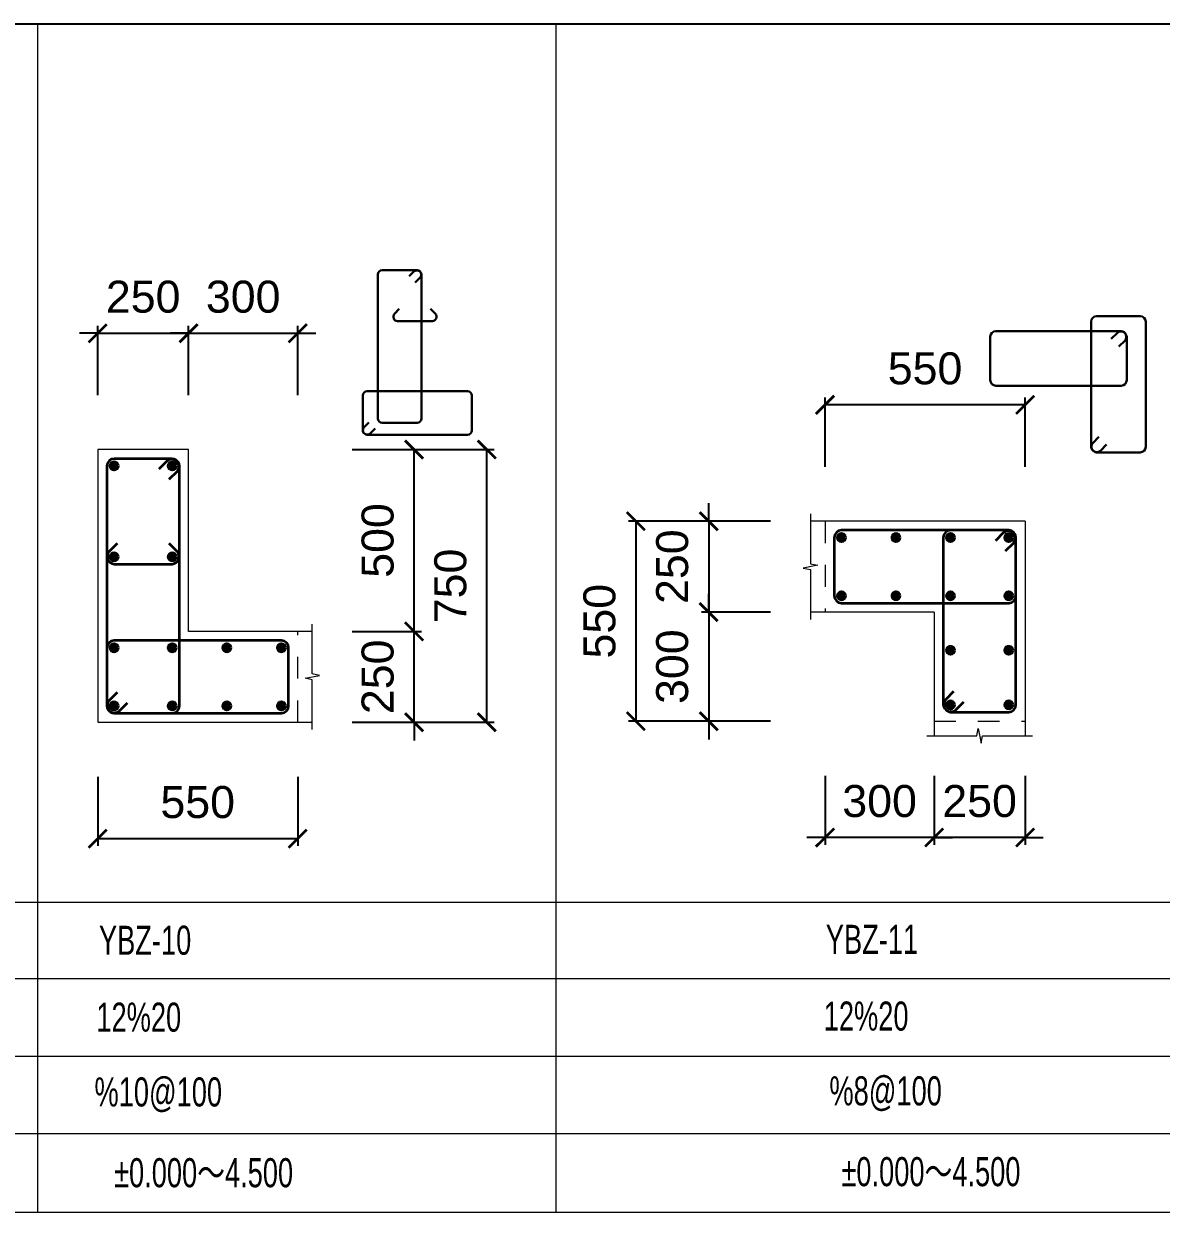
# Model space of a CAD drawing. Header units: millimetres. Extents: x -3831 to 465700, y 39900 to 106100.
# Drawn here: x 58078 to 61206, y 44855 to 48123 of the extents above; entities that cross this region are included whole.
import ezdxf

# ---------------------------------------------------------------- set-up
doc = ezdxf.new("R2010")
doc.units = ezdxf.units.MM
doc.linetypes.add('线型7', pattern=[120.000008, -30.000002, 60.000004, -30.000002])
for name, color, linetype, lineweight in [('S_EdgeMemberLongiBar', 1, 'Continuous', 50), ('S_EdgeMemberShape', 3, 'Continuous', 9), ('S_EdgeMemberShapeDash', 3, '线型7', 9), ('S_EdgeMemberTxt', 7, 'Continuous', 9), ('stirrupfig', 1, 'Continuous', 35), ('StirrupFig_x', 30, 'Continuous', 30)]:
    doc.layers.add(name, color=color, linetype=linetype, lineweight=lineweight)
doc.layers.add('WALL-Beam', color=80, linetype='Continuous')
doc.styles.get("Standard").update_dxf_attribs({"font": 'arial.ttf'})
doc.styles.add('xxxx', font='RIF.ttf')
doc.dimstyles.new('ISO-25', dxfattribs={"dimtxt": 2.5, "dimasz": 2.5, "dimexe": 1.25, "dimexo": 0.625, "dimtad": 1, "dimtxsty": 'Standard', "dimcen": 2.5, "dimadec": 0, "dimazin": 0, "dimtfac": 1, "dimtmove": 0, "dimatfit": 3, "dimfxl": 1, "dimarcsym": 0})

# ---------------------------------------------------------------- blocks, each defined once
blk = doc.blocks.new('_ArchTick')
at = {"color": 0, "linetype": 'ByBlock', "const_width": 0.15}
blk.add_lwpolyline([(-0.5, -0.5), (0.5, 0.5)], dxfattribs=at)
blk = doc.blocks.new('*D138')
at = {"layer": 'Defpoints', "color": 0, "transparency": 16777216}
for p in [(58281.7, 46202.2), (58831.7, 46202.2), (58831.7, 45882.2)]:
    blk.add_point(p, dxfattribs=at)
at = {"layer": 'WALL-Beam', "color": 0, "lineweight": -2, "transparency": 16777216}
for p, q in [((58281.7, 46052.2), (58281.7, 45862.2)), ((58831.7, 46052.2), (58831.7, 45862.2)), ((58281.7, 45882.2), (58831.7, 45882.2))]:
    blk.add_line(p, q, dxfattribs=at)
at = {"layer": 'WALL-Beam', "color": 0, "lineweight": -2, "transparency": 16777216, "xscale": 50, "yscale": 50, "zscale": 50, "rotation": 180}
blk.add_blockref('_ArchTick', (58281.7, 45882.2), dxfattribs=at)
at = {"layer": 'WALL-Beam', "color": 0, "lineweight": -2, "transparency": 16777216, "xscale": 50, "yscale": 50, "zscale": 50}
blk.add_blockref('_ArchTick', (58831.7, 45882.2), dxfattribs=at)
at = {"layer": 'WALL-Beam', "color": 7, "transparency": 16777216, "insert": (58556.7, 45982.2), "char_height": 88, "attachment_point": 5}
blk.add_mtext('550', dxfattribs=at)
blk = doc.blocks.new('*D139')
at = {"layer": 'Defpoints', "color": 0, "transparency": 16777216}
for p in [(58531.7, 47272.2), (58281.7, 46952.2), (58531.7, 46952.2)]:
    blk.add_point(p, dxfattribs=at)
at = {"layer": 'WALL-Beam', "color": 0, "lineweight": -2, "transparency": 16777216}
for p, q in [((58281.7, 47272.2), (58231.7, 47272.2)), ((58281.7, 47102.2), (58281.7, 47292.2)), ((58281.7, 47272.2), (58531.7, 47272.2)), ((58531.7, 47102.2), (58531.7, 47292.2)), ((58531.7, 47272.2), (58581.7, 47272.2))]:
    blk.add_line(p, q, dxfattribs=at)
at = {"layer": 'WALL-Beam', "color": 0, "lineweight": -2, "transparency": 16777216, "xscale": 50, "yscale": 50, "zscale": 50}
blk.add_blockref('_ArchTick', (58281.7, 47272.2), dxfattribs=at)
at = {"layer": 'WALL-Beam', "color": 0, "lineweight": -2, "transparency": 16777216, "xscale": 50, "yscale": 50, "zscale": 50, "rotation": 180}
blk.add_blockref('_ArchTick', (58531.7, 47272.2), dxfattribs=at)
at = {"layer": 'WALL-Beam', "color": 7, "transparency": 16777216, "insert": (58406.7, 47372.2), "char_height": 88, "attachment_point": 5}
blk.add_mtext('250', dxfattribs=at)
blk = doc.blocks.new('*D140')
at = {"layer": 'Defpoints', "color": 0, "transparency": 16777216}
for p in [(58831.7, 47272.2), (58531.7, 46952.2), (58831.7, 46952.2)]:
    blk.add_point(p, dxfattribs=at)
at = {"layer": 'WALL-Beam', "color": 0, "lineweight": -2, "transparency": 16777216}
for p, q in [((58531.7, 47272.2), (58481.7, 47272.2)), ((58531.7, 47102.2), (58531.7, 47292.2)), ((58531.7, 47272.2), (58831.7, 47272.2)), ((58831.7, 47102.2), (58831.7, 47292.2)), ((58831.7, 47272.2), (58881.7, 47272.2))]:
    blk.add_line(p, q, dxfattribs=at)
at = {"layer": 'WALL-Beam', "color": 0, "lineweight": -2, "transparency": 16777216, "xscale": 50, "yscale": 50, "zscale": 50}
blk.add_blockref('_ArchTick', (58531.7, 47272.2), dxfattribs=at)
at = {"layer": 'WALL-Beam', "color": 0, "lineweight": -2, "transparency": 16777216, "xscale": 50, "yscale": 50, "zscale": 50, "rotation": 180}
blk.add_blockref('_ArchTick', (58831.7, 47272.2), dxfattribs=at)
at = {"layer": 'WALL-Beam', "color": 7, "transparency": 16777216, "insert": (58681.7, 47372.2), "char_height": 88, "attachment_point": 5}
blk.add_mtext('300', dxfattribs=at)
blk = doc.blocks.new('*D141')
at = {"layer": 'Defpoints', "color": 0, "transparency": 16777216}
for p in [(58831.7, 46452.2), (59151.7, 46452.2), (58831.7, 46202.2)]:
    blk.add_point(p, dxfattribs=at)
at = {"layer": 'WALL-Beam', "color": 0, "lineweight": -2, "transparency": 16777216}
for p, q in [((59151.7, 46452.2), (59151.7, 46502.2)), ((58981.7, 46452.2), (59171.7, 46452.2)), ((59151.7, 46202.2), (59151.7, 46452.2)), ((58981.7, 46202.2), (59171.7, 46202.2)), ((59151.7, 46202.2), (59151.7, 46152.2))]:
    blk.add_line(p, q, dxfattribs=at)
at = {"layer": 'WALL-Beam', "color": 0, "lineweight": -2, "transparency": 16777216, "xscale": 50, "yscale": 50, "zscale": 50}
for p, rotation in [((59151.7, 46452.2), 270), ((59151.7, 46202.2), 90)]:
    blk.add_blockref('_ArchTick', p, dxfattribs=dict(at, rotation=rotation))
at = {"layer": 'WALL-Beam', "color": 7, "transparency": 16777216, "insert": (59051.8, 46327.2), "char_height": 88, "attachment_point": 5, "rotation": 90}
blk.add_mtext('250', dxfattribs=at)
blk = doc.blocks.new('*D142')
at = {"layer": 'Defpoints', "color": 0, "transparency": 16777216}
for p in [(58831.7, 46952.2), (59151.7, 46952.2), (58831.7, 46452.2)]:
    blk.add_point(p, dxfattribs=at)
at = {"layer": 'WALL-Beam', "color": 0, "lineweight": -2, "transparency": 16777216}
for p, q in [((58981.7, 46952.2), (59171.7, 46952.2)), ((59151.7, 46452.2), (59151.7, 46952.2)), ((58981.7, 46452.2), (59171.7, 46452.2))]:
    blk.add_line(p, q, dxfattribs=at)
at = {"layer": 'WALL-Beam', "color": 0, "lineweight": -2, "transparency": 16777216, "xscale": 50, "yscale": 50, "zscale": 50}
for p, rotation in [((59151.7, 46952.2), 90), ((59151.7, 46452.2), 270)]:
    blk.add_blockref('_ArchTick', p, dxfattribs=dict(at, rotation=rotation))
at = {"layer": 'WALL-Beam', "color": 7, "transparency": 16777216, "insert": (59051.8, 46702.2), "char_height": 88, "attachment_point": 5, "rotation": 90}
blk.add_mtext('500', dxfattribs=at)
blk = doc.blocks.new('*D143')
at = {"layer": 'Defpoints', "color": 0, "transparency": 16777216}
for p in [(58831.7, 46952.2), (59351.7, 46952.2), (58831.7, 46202.2)]:
    blk.add_point(p, dxfattribs=at)
at = {"layer": 'WALL-Beam', "color": 0, "lineweight": -2, "transparency": 16777216}
for p, q in [((58981.7, 46952.2), (59371.7, 46952.2)), ((59351.7, 46202.2), (59351.7, 46952.2)), ((58981.7, 46202.2), (59371.7, 46202.2))]:
    blk.add_line(p, q, dxfattribs=at)
at = {"layer": 'WALL-Beam', "color": 0, "lineweight": -2, "transparency": 16777216, "xscale": 50, "yscale": 50, "zscale": 50}
for p, rotation in [((59351.7, 46952.2), 90), ((59351.7, 46202.2), 270)]:
    blk.add_blockref('_ArchTick', p, dxfattribs=dict(at, rotation=rotation))
at = {"layer": 'WALL-Beam', "color": 7, "transparency": 16777216, "insert": (59251.8, 46577.2), "char_height": 88, "attachment_point": 5, "rotation": 90}
blk.add_mtext('750', dxfattribs=at)
blk = doc.blocks.new('*D147')
at = {"layer": 'Defpoints', "color": 0, "transparency": 16777216}
for p in [(60281.6, 47075.2), (60281.6, 46755.2), (60831.6, 46755.2)]:
    blk.add_point(p, dxfattribs=at)
at = {"layer": 'WALL-Beam', "color": 0, "lineweight": -2, "transparency": 16777216}
for p, q in [((60281.6, 46905.2), (60281.6, 47095.2)), ((60831.6, 47075.2), (60281.6, 47075.2)), ((60831.6, 46905.2), (60831.6, 47095.2))]:
    blk.add_line(p, q, dxfattribs=at)
at = {"layer": 'WALL-Beam', "color": 0, "lineweight": -2, "transparency": 16777216, "xscale": 50, "yscale": 50, "zscale": 50, "rotation": 180}
blk.add_blockref('_ArchTick', (60281.6, 47075.2), dxfattribs=at)
at = {"layer": 'WALL-Beam', "color": 0, "lineweight": -2, "transparency": 16777216, "xscale": 50, "yscale": 50, "zscale": 50}
blk.add_blockref('_ArchTick', (60831.6, 47075.2), dxfattribs=at)
at = {"layer": 'WALL-Beam', "color": 7, "transparency": 16777216, "insert": (60556.6, 47175.1), "char_height": 88, "attachment_point": 5}
blk.add_mtext('550', dxfattribs=at)
blk = doc.blocks.new('*D148')
at = {"layer": 'Defpoints', "color": 0, "transparency": 16777216}
for p in [(60581.6, 46205.2), (60831.6, 46205.2), (60581.6, 45885.2)]:
    blk.add_point(p, dxfattribs=at)
at = {"layer": 'WALL-Beam', "color": 0, "lineweight": -2, "transparency": 16777216}
for p, q in [((60581.6, 46055.2), (60581.6, 45865.2)), ((60831.6, 46055.2), (60831.6, 45865.2)), ((60581.6, 45885.2), (60531.6, 45885.2)), ((60831.6, 45885.2), (60581.6, 45885.2)), ((60831.6, 45885.2), (60881.6, 45885.2))]:
    blk.add_line(p, q, dxfattribs=at)
at = {"layer": 'WALL-Beam', "color": 0, "lineweight": -2, "transparency": 16777216, "xscale": 50, "yscale": 50, "zscale": 50}
blk.add_blockref('_ArchTick', (60581.6, 45885.2), dxfattribs=at)
at = {"layer": 'WALL-Beam', "color": 0, "lineweight": -2, "transparency": 16777216, "xscale": 50, "yscale": 50, "zscale": 50, "rotation": 180}
blk.add_blockref('_ArchTick', (60831.6, 45885.2), dxfattribs=at)
at = {"layer": 'WALL-Beam', "color": 7, "transparency": 16777216, "insert": (60706.6, 45985.1), "char_height": 88, "attachment_point": 5}
blk.add_mtext('250', dxfattribs=at)
blk = doc.blocks.new('*D149')
at = {"layer": 'Defpoints', "color": 0, "transparency": 16777216}
for p in [(60281.6, 46205.2), (60581.6, 46205.2), (60281.6, 45885.2)]:
    blk.add_point(p, dxfattribs=at)
at = {"layer": 'WALL-Beam', "color": 0, "lineweight": -2, "transparency": 16777216}
for p, q in [((60281.6, 46055.2), (60281.6, 45865.2)), ((60581.6, 46055.2), (60581.6, 45865.2)), ((60281.6, 45885.2), (60231.6, 45885.2)), ((60581.6, 45885.2), (60281.6, 45885.2)), ((60581.6, 45885.2), (60631.6, 45885.2))]:
    blk.add_line(p, q, dxfattribs=at)
at = {"layer": 'WALL-Beam', "color": 0, "lineweight": -2, "transparency": 16777216, "xscale": 50, "yscale": 50, "zscale": 50}
blk.add_blockref('_ArchTick', (60281.6, 45885.2), dxfattribs=at)
at = {"layer": 'WALL-Beam', "color": 0, "lineweight": -2, "transparency": 16777216, "xscale": 50, "yscale": 50, "zscale": 50, "rotation": 180}
blk.add_blockref('_ArchTick', (60581.6, 45885.2), dxfattribs=at)
at = {"layer": 'WALL-Beam', "color": 7, "transparency": 16777216, "insert": (60431.6, 45985.1), "char_height": 88, "attachment_point": 5}
blk.add_mtext('300', dxfattribs=at)
blk = doc.blocks.new('*D150')
at = {"layer": 'Defpoints', "color": 0, "transparency": 16777216}
for p in [(60281.6, 46755.2), (59961.6, 46505.2), (60281.6, 46505.2)]:
    blk.add_point(p, dxfattribs=at)
at = {"layer": 'WALL-Beam', "color": 0, "lineweight": -2, "transparency": 16777216}
for p, q in [((59961.6, 46755.2), (59961.6, 46805.2)), ((60131.6, 46755.2), (59941.6, 46755.2)), ((59961.6, 46755.2), (59961.6, 46505.2)), ((60131.6, 46505.2), (59941.6, 46505.2)), ((59961.6, 46505.2), (59961.6, 46455.2))]:
    blk.add_line(p, q, dxfattribs=at)
at = {"layer": 'WALL-Beam', "color": 0, "lineweight": -2, "transparency": 16777216, "xscale": 50, "yscale": 50, "zscale": 50}
for p, rotation in [((59961.6, 46755.2), 270), ((59961.6, 46505.2), 90)]:
    blk.add_blockref('_ArchTick', p, dxfattribs=dict(at, rotation=rotation))
at = {"layer": 'WALL-Beam', "color": 7, "transparency": 16777216, "insert": (59861.7, 46630.2), "char_height": 88, "attachment_point": 5, "rotation": 90}
blk.add_mtext('250', dxfattribs=at)
blk = doc.blocks.new('*D151')
at = {"layer": 'Defpoints', "color": 0, "transparency": 16777216}
for p in [(60281.6, 46505.2), (59961.6, 46205.2), (60281.6, 46205.2)]:
    blk.add_point(p, dxfattribs=at)
at = {"layer": 'WALL-Beam', "color": 0, "lineweight": -2, "transparency": 16777216}
for p, q in [((59961.6, 46505.2), (59961.6, 46555.2)), ((60131.6, 46505.2), (59941.6, 46505.2)), ((59961.6, 46505.2), (59961.6, 46205.2)), ((60131.6, 46205.2), (59941.6, 46205.2)), ((59961.6, 46205.2), (59961.6, 46155.2))]:
    blk.add_line(p, q, dxfattribs=at)
at = {"layer": 'WALL-Beam', "color": 0, "lineweight": -2, "transparency": 16777216, "xscale": 50, "yscale": 50, "zscale": 50}
for p, rotation in [((59961.6, 46505.2), 270), ((59961.6, 46205.2), 90)]:
    blk.add_blockref('_ArchTick', p, dxfattribs=dict(at, rotation=rotation))
at = {"layer": 'WALL-Beam', "color": 7, "transparency": 16777216, "insert": (59861.7, 46355.2), "char_height": 88, "attachment_point": 5, "rotation": 90}
blk.add_mtext('300', dxfattribs=at)
blk = doc.blocks.new('*D152')
at = {"layer": 'Defpoints', "color": 0, "transparency": 16777216}
for p in [(60281.6, 46755.2), (59761.6, 46205.2), (60281.6, 46205.2)]:
    blk.add_point(p, dxfattribs=at)
at = {"layer": 'WALL-Beam', "color": 0, "lineweight": -2, "transparency": 16777216}
for p, q in [((60131.6, 46755.2), (59741.6, 46755.2)), ((59761.6, 46755.2), (59761.6, 46205.2)), ((60131.6, 46205.2), (59741.6, 46205.2))]:
    blk.add_line(p, q, dxfattribs=at)
at = {"layer": 'WALL-Beam', "color": 0, "lineweight": -2, "transparency": 16777216, "xscale": 50, "yscale": 50, "zscale": 50}
for p, rotation in [((59761.6, 46755.2), 90), ((59761.6, 46205.2), 270)]:
    blk.add_blockref('_ArchTick', p, dxfattribs=dict(at, rotation=rotation))
at = {"layer": 'WALL-Beam', "color": 7, "transparency": 16777216, "insert": (59661.7, 46480.2), "char_height": 88, "attachment_point": 5, "rotation": 90}
blk.add_mtext('550', dxfattribs=at)

msp = doc.modelspace()

# ---------------------------------------------------------------- hatches: boundary and pattern name
at = {"layer": 'S_EdgeMemberLongiBar'}
h = msp.add_hatch(color=256, dxfattribs=at)
h.dxf.hatch_style = 1
edge = h.paths.add_edge_path()
edge.add_arc((58326.7307, 46907.2208), 10, 0, 360)
h = msp.add_hatch(color=256, dxfattribs=at)
h.dxf.hatch_style = 1
edge = h.paths.add_edge_path()
edge.add_arc((58486.7307, 46907.2208), 10, 0, 360)
h = msp.add_hatch(color=256, dxfattribs=at)
h.dxf.hatch_style = 1
edge = h.paths.add_edge_path()
edge.add_arc((60326.63028, 46710.15668), 10, 0, 360)
h = msp.add_hatch(color=256, dxfattribs=at)
h.dxf.hatch_style = 1
edge = h.paths.add_edge_path()
edge.add_arc((60476.63028, 46710.15668), 10, 0, 360)
h = msp.add_hatch(color=256, dxfattribs=at)
h.dxf.hatch_style = 1
edge = h.paths.add_edge_path()
edge.add_arc((60626.63028, 46710.15668), 10, 0, 360)
h = msp.add_hatch(color=256, dxfattribs=at)
h.dxf.hatch_style = 1
edge = h.paths.add_edge_path()
edge.add_arc((60786.63028, 46710.15668), 10, 0, 360)
h = msp.add_hatch(color=256, dxfattribs=at)
h.dxf.hatch_style = 1
edge = h.paths.add_edge_path()
edge.add_arc((58326.7307, 46657.2208), 10, 0, 360)
h = msp.add_hatch(color=256, dxfattribs=at)
h.dxf.hatch_style = 1
edge = h.paths.add_edge_path()
edge.add_arc((58486.7307, 46657.2208), 10, 0, 360)
h = msp.add_hatch(color=256, dxfattribs=at)
h.dxf.hatch_style = 1
edge = h.paths.add_edge_path()
edge.add_arc((60326.63028, 46550.15668), 10, 0, 360)
h = msp.add_hatch(color=256, dxfattribs=at)
h.dxf.hatch_style = 1
edge = h.paths.add_edge_path()
edge.add_arc((60476.63028, 46550.15668), 10, 0, 360)
h = msp.add_hatch(color=256, dxfattribs=at)
h.dxf.hatch_style = 1
edge = h.paths.add_edge_path()
edge.add_arc((60626.63028, 46550.15668), 10, 0, 360)
h = msp.add_hatch(color=256, dxfattribs=at)
h.dxf.hatch_style = 1
edge = h.paths.add_edge_path()
edge.add_arc((60786.63028, 46550.15668), 10, 0, 360)
h = msp.add_hatch(color=256, dxfattribs=at)
h.dxf.hatch_style = 1
edge = h.paths.add_edge_path()
edge.add_arc((58326.7307, 46407.2208), 10, 0, 360)
h = msp.add_hatch(color=256, dxfattribs=at)
h.dxf.hatch_style = 1
edge = h.paths.add_edge_path()
edge.add_arc((58486.7307, 46407.2208), 10, 0, 360)
h = msp.add_hatch(color=256, dxfattribs=at)
h.dxf.hatch_style = 1
edge = h.paths.add_edge_path()
edge.add_arc((58636.7307, 46407.2208), 10, 0, 360)
h = msp.add_hatch(color=256, dxfattribs=at)
h.dxf.hatch_style = 1
edge = h.paths.add_edge_path()
edge.add_arc((58786.7307, 46407.2208), 10, 0, 360)
h = msp.add_hatch(color=256, dxfattribs=at)
h.dxf.hatch_style = 1
edge = h.paths.add_edge_path()
edge.add_arc((60626.63028, 46400.15668), 10, 0, 360)
h = msp.add_hatch(color=256, dxfattribs=at)
h.dxf.hatch_style = 1
edge = h.paths.add_edge_path()
edge.add_arc((60786.63028, 46400.15668), 10, 0, 360)
h = msp.add_hatch(color=256, dxfattribs=at)
h.dxf.hatch_style = 1
edge = h.paths.add_edge_path()
edge.add_arc((58326.7307, 46247.2208), 10, 0, 360)
h = msp.add_hatch(color=256, dxfattribs=at)
h.dxf.hatch_style = 1
edge = h.paths.add_edge_path()
edge.add_arc((58486.7307, 46247.2208), 10, 0, 360)
h = msp.add_hatch(color=256, dxfattribs=at)
h.dxf.hatch_style = 1
edge = h.paths.add_edge_path()
edge.add_arc((58636.7307, 46247.2208), 10, 0, 360)
h = msp.add_hatch(color=256, dxfattribs=at)
h.dxf.hatch_style = 1
edge = h.paths.add_edge_path()
edge.add_arc((58786.7307, 46247.2208), 10, 0, 360)
h = msp.add_hatch(color=256, dxfattribs=at)
h.dxf.hatch_style = 1
edge = h.paths.add_edge_path()
edge.add_arc((60626.63028, 46250.15668), 10, 0, 360)
h = msp.add_hatch(color=256, dxfattribs=at)
h.dxf.hatch_style = 1
edge = h.paths.add_edge_path()
edge.add_arc((60786.63028, 46250.15668), 10, 0, 360)

# ---------------------------------------------------------------- linework, layer by layer
msp.add_line((42786.54669, 48123.33867), (66565.39555, 48123.33867))
for centre in [(58326.7307, 46907.2208), (58486.7307, 46907.2208), (60326.63028, 46710.15668), (60476.63028, 46710.15668), (60626.63028, 46710.15668), (60786.63028, 46710.15668), (58326.7307, 46657.2208), (58486.7307, 46657.2208), (60326.63028, 46550.15668), (60476.63028, 46550.15668), (60626.63028, 46550.15668), (60786.63028, 46550.15668), (58326.7307, 46407.2208), (58486.7307, 46407.2208), (58636.7307, 46407.2208), (58786.7307, 46407.2208), (60626.63028, 46400.15668), (60786.63028, 46400.15668), (58326.7307, 46247.2208), (58486.7307, 46247.2208), (58636.7307, 46247.2208), (58786.7307, 46247.2208), (60626.63028, 46250.15668), (60786.63028, 46250.15668)]:
    msp.add_circle(centre, 10, dxfattribs=at)
at = {"layer": 'S_EdgeMemberShape'}
for p, q in [((58531.7307, 46952.2208), (58281.7307, 46952.2208)), ((58281.7307, 46952.2208), (58281.7307, 46202.2208)), ((58531.7307, 46452.2208), (58531.7307, 46952.2208)), ((60831.63028, 46755.15668), (60241.63028, 46755.15668)), ((60831.63028, 46755.15668), (60831.63028, 46755.15668)), ((60831.63028, 46755.15668), (60831.63028, 46165.15668)), ((60581.63028, 46505.15668), (60241.63028, 46505.15668)), ((60581.63028, 46505.15668), (60581.63028, 46165.15668)), ((58871.7307, 46452.2208), (58531.7307, 46452.2208)), ((58281.7307, 46202.2208), (58871.7307, 46202.2208)), ((58281.7307, 46202.2208), (58281.7307, 46202.2208))]:
    msp.add_line(p, q, dxfattribs=at)
for points in [[(60241.63028, 46775.15668), (60241.63028, 46638.15668), (60261.63028, 46634.15668), (60221.63028, 46626.15668), (60241.63028, 46622.15668), (60241.63028, 46485.15668)], [(58871.7307, 46182.2208), (58871.7307, 46319.2208), (58851.7307, 46323.2208), (58891.7307, 46331.2208), (58871.7307, 46335.2208), (58871.7307, 46472.2208)], [(60561.63028, 46165.15668), (60698.63028, 46165.15668), (60702.63028, 46185.15668), (60710.63028, 46145.15668), (60714.63028, 46165.15668), (60851.63028, 46165.15668)]]:
    msp.add_lwpolyline(points, dxfattribs=at)
at = {"layer": 'S_EdgeMemberShapeDash'}
for p, q in [((60281.63028, 46755.15668), (60281.63028, 46505.15668)), ((58831.7307, 46202.2208), (58831.7307, 46452.2208)), ((60581.63028, 46205.15668), (60831.63028, 46205.15668))]:
    msp.add_line(p, q, dxfattribs=at)
at = {"layer": 'S_EdgeMemberTxt'}
for p, q in [((58116.90685, 44854.70686), (58116.90685, 48123.33867)), ((59542.10312, 44854.70686), (59542.10312, 48123.33867)), ((42786.54669, 45707.2208), (66565.39555, 45707.2208)), ((42786.54669, 45497.22081), (66565.39555, 45497.22081)), ((42786.54669, 45284.09232), (66565.39555, 45284.09232)), ((42786.54669, 45070.96384), (66565.39555, 45070.96384)), ((42786.54669, 44854.70686), (66565.39555, 44854.70686))]:
    msp.add_line(p, q, dxfattribs=at)
at = {"layer": 'stirrupfig'}
for points in [[(58478.24633, 46870.45127), (58500.87289, 46893.07822, 0.5890432805), (58486.7307, 46927.2208), (58326.7307, 46927.2208, 0.3926990819), (58306.7307, 46907.2208), (58306.7307, 46247.2208, 0.3926990819), (58326.7307, 46227.2208)], [(58486.7307, 46227.2208, 0.3926990819), (58506.7307, 46247.2208), (58506.7307, 46907.2208, 0.589045923), (58472.58851, 46921.36338), (58449.96195, 46898.73642)], [(60778.14278, 46673.38715), (60800.7709, 46696.0141, 0.5890507543), (60786.63028, 46730.15668), (60326.63028, 46730.15668, 0.3926990819), (60306.63028, 46710.15668), (60306.63028, 46550.15668, 0.3926990819), (60326.63028, 46530.15668), (60786.63028, 46530.15668, 0.3926990819), (60806.63028, 46550.15668)], [(60626.63028, 46730.15668, 0.3926990819), (60606.63028, 46710.15668), (60606.63028, 46250.15668, 0.5890639677), (60640.7709, 46236.0141), (60663.39903, 46258.64105)], [(60635.11778, 46286.92621), (60612.48965, 46264.29926, 0.5890507543), (60626.63028, 46230.15668), (60786.63028, 46230.15668, 0.3926990819), (60806.63028, 46250.15668), (60806.63028, 46710.15668, 0.3926990819), (60786.63028, 46730.15668)], [(60806.63028, 46710.15668, 0.5890639677), (60772.48965, 46724.29926), (60749.86153, 46701.6723)], [(58335.21508, 46693.99033), (58312.58851, 46671.36338, 0.5890432805), (58326.7307, 46637.2208), (58486.7307, 46637.2208, 0.5890432805), (58500.87289, 46671.36338), (58478.24633, 46693.99033)], [(58335.21508, 46283.99033), (58312.58851, 46261.36338, 0.5890432805), (58326.7307, 46227.2208), (58786.7307, 46227.2208, 0.3926990819), (58806.7307, 46247.2208), (58806.7307, 46407.2208, 0.3926990819), (58786.7307, 46427.2208), (58326.7307, 46427.2208, 0.3926990819), (58306.7307, 46407.2208)], [(58306.7307, 46247.2208, 0.589045923), (58340.87289, 46233.07822), (58363.49945, 46255.70517)]]:
    msp.add_lwpolyline(points, format="xyb", dxfattribs=at)
at = {"layer": 'StirrupFig_x'}
for points in [[(59154.95237, 47411.93558), (59168.53112, 47425.51293, 0.5890208843), (59160.04299, 47445.99847), (59064.04393, 47445.99847, 0.3927025332), (59052.04299, 47433.99964), (59052.04299, 47037.99964, 0.3927025332), (59064.04393, 47026.00082), (59160.04299, 47026.00082, 0.3927025332), (59172.04393, 47037.99964), (59172.04393, 47433.99964, 0.5890185651), (59151.55768, 47442.48636), (59137.97893, 47428.90902)], [(59110.89456, 47339.18324), (59097.31862, 47325.60589, 0.589043309), (59105.80393, 47305.12035), (59201.80581, 47305.12035, 0.5890208843), (59210.29393, 47325.60589), (59196.71518, 47339.18324)], [(61034.59838, 46986.97079), (61017.62495, 46969.99911, 0.5890208843), (61028.2351, 46944.39218), (61148.23041, 46944.39218, 0.3926610986), (61163.2351, 46959.39071), (61163.2351, 47304.38778, 0.3926610986), (61148.23041, 47319.38632), (61028.2351, 47319.38632, 0.3926610986), (61013.23041, 47304.38778), (61013.23041, 46959.39071, 0.5889644412), (61038.84174, 46948.78231), (61055.81166, 46965.75399)], [(61089.66713, 47235.40682), (61106.64057, 47252.3785, 0.5890208843), (61096.03041, 47277.98544), (60751.0351, 47277.98544, 0.3926610986), (60736.03041, 47262.9869), (60736.03041, 47142.98983, 0.3926610986), (60751.0351, 47127.9913), (61096.03041, 47127.9913, 0.3926610986), (61111.0351, 47142.98983), (61111.0351, 47262.9869, 0.5889644412), (61085.42377, 47273.5953), (61068.45385, 47256.62362)], [(59027.37456, 47026.943), (59013.79581, 47013.36566, 0.5890208843), (59022.28393, 46992.88011), (59298.28581, 46992.88011, 0.3927439713), (59310.28393, 47004.87894), (59310.28393, 47100.88011, 0.3927439713), (59298.28581, 47112.87894), (59022.28393, 47112.87894, 0.3927439713), (59010.28581, 47100.88011), (59010.28581, 47004.87894, 0.5890185651), (59030.77206, 46996.39222), (59044.34799, 47009.96957)]]:
    msp.add_lwpolyline(points, format="xyb", dxfattribs=at)

# ---------------------------------------------------------------- texts
at = {"layer": 'S_EdgeMemberTxt', "char_height": 80, "attachment_point": 5, "style": 'xxxx'}
for s, insert, width in [('{\\W0.7;YBZ-10}', (58412.0707, 45602.22081), 270.68), ('{\\W0.7;YBZ-11}', (60410.63027, 45605.15669), 268), ('{\\W0.7;12%20}', (60394.55025, 45393.59245), 235.84), ('{\\W0.7;12%20}', (58394.65067, 45390.65657), 235.84), ('{\\W0.7;%10@100}', (58448.25065, 45177.52808), 343.04), ('{\\W0.7;%8@100}', (60448.15023, 45180.46396), 343.04), ('\\W0.7000;±0.000～4.500', (58572.87063, 44962.83535), 592.28), ('\\W0.7000;±0.000～4.500', (60572.77021, 44965.77123), 592.28)]:
    msp.add_mtext(s, dxfattribs=dict(at, insert=insert, width=width))

# ---------------------------------------------------------------- dimensions: what is measured, and where the dimension line sits
at = {"layer": 'WALL-Beam'}
for p1, p2, distance, picture, middle in [((58281.7307, 46952.2208), (58531.7307, 46952.2208), 320, '*D139', (58406.7307, 47372.15122)), ((58531.7307, 46952.2208), (58831.7307, 46952.2208), 320, '*D140', (58681.7307, 47372.18123)), ((60831.63028, 46755.15668), (60281.63028, 46755.15668), -320, '*D147', (60556.63028, 47175.0871)), ((58831.7307, 46452.2208), (58831.7307, 46952.2208), -320, '*D142', (59051.80028, 46702.2208)), ((58831.7307, 46202.2208), (58831.7307, 46952.2208), -520, '*D143', (59251.80028, 46577.2208)), ((60281.63028, 46755.15668), (60281.63028, 46205.15668), -520, '*D152', (59661.69985, 46480.15668)), ((60281.63028, 46755.15668), (60281.63028, 46505.15668), -320, '*D150', (59861.69985, 46630.15668)), ((60281.63028, 46505.15668), (60281.63028, 46205.15668), -320, '*D151', (59861.66984, 46355.15668)), ((58831.7307, 46202.2208), (58831.7307, 46452.2208), -320, '*D141', (59051.80028, 46327.2208)), ((58281.7307, 46202.2208), (58831.7307, 46202.2208), -320, '*D138', (58556.7307, 45982.15122)), ((60581.63028, 46205.15668), (60281.63028, 46205.15668), 320, '*D149', (60431.63028, 45985.11711)), ((60831.63028, 46205.15668), (60581.63028, 46205.15668), 320, '*D148', (60706.63028, 45985.0871))]:
    dim = msp.add_aligned_dim(p1=p1, p2=p2, distance=distance, dimstyle='ISO-25', override={"dimtxt": 88, "dimasz": 50, "dimexe": 20, "dimexo": 150, "dimgap": 55, "dimblk1": 'ArchTick', "dimblk2": 'ArchTick', "dimsah": 1, "dimclrt": 7, "dimtix": 1, "dimtmove": 2}, dxfattribs=at)
    dim.commit()
    dim.dimension.update_dxf_attribs({"geometry": picture, "text_midpoint": middle})

doc.saveas('drawing.dxf')
